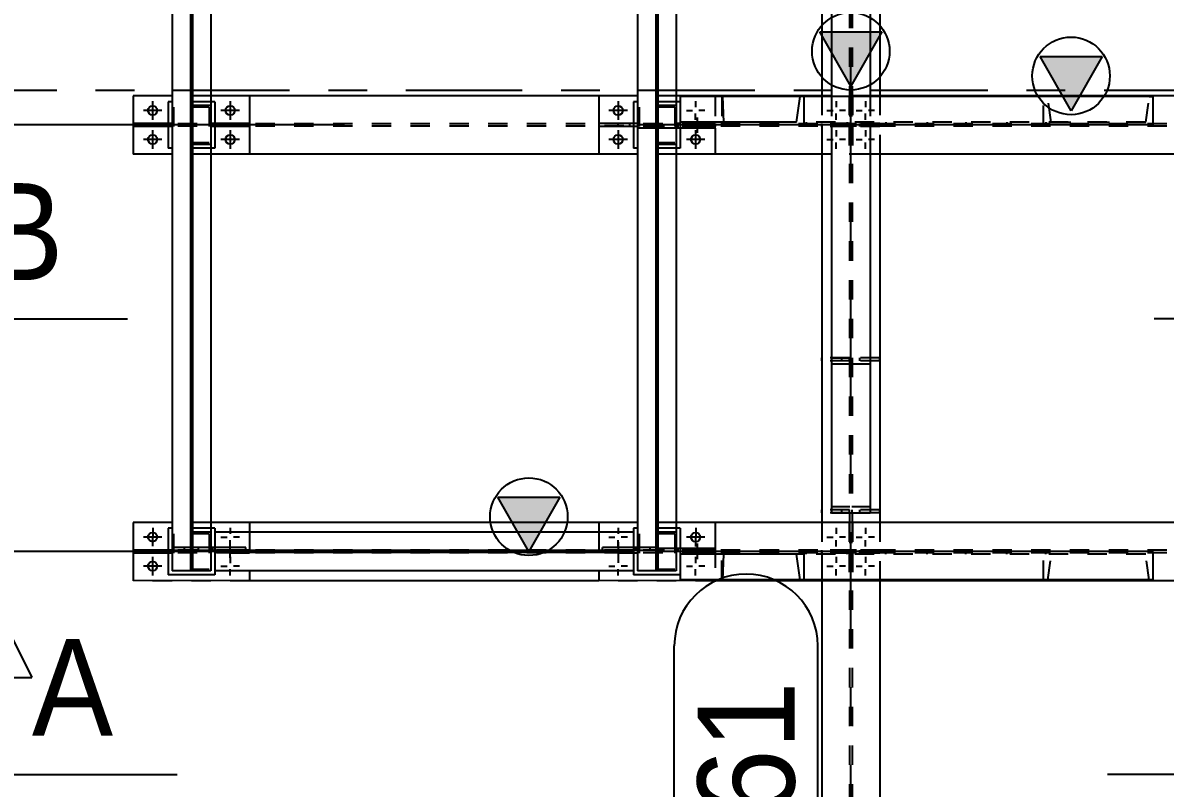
# Model space of a CAD drawing. Header units: millimetres. Extents: x 0 to 594, y 0 to 420.
# Drawn here: x 82.56 to 112.01, y 313.23 to 332.96 of the extents above; entities that cross this region are included whole.
import ezdxf

# ---------------------------------------------------------------- set-up
doc = ezdxf.new("R2010")
doc.units = ezdxf.units.MM
doc.header["$MEASUREMENT"] = 0
for name, pattern in [('XKITLINE00', [0]), ('XKITLINE03', [6, 3, -1, 1, -1]), ('XKITLINE04', [3, 0.5, -0.5, 0.5, -0.5, 0.5, -0.5])]:
    doc.linetypes.add(name, pattern=pattern)
for name, color, linetype in [('cut', 7, 'Continuous'), ('dimension', 7, 'Continuous'), ('grid', 7, 'Continuous'), ('mark', 7, 'Continuous'), ('part1', 7, 'Continuous')]:
    doc.layers.add(name, color=color, linetype=linetype)
doc.styles.add('STYLE_1', font='arial.ttf', dxfattribs={"height": 0.2})

# ---------------------------------------------------------------- blocks, each defined once
blk = doc.blocks.new('*D2175')
at = {"layer": 'grid', "color": 4, "linetype": 'XKITLINE03'}
blk.add_line((1228.871, 1870.376), (1642.443, 1870.376), dxfattribs=at)
blk = doc.blocks.new('*D2292')
at = {"layer": 'cut', "color": 1, "linetype": 'XKITLINE00'}
for p, q in [((1246.695, 1864.476), (1251.695, 1864.476)), ((1283.165, 1864.476), (1278.165, 1864.476))]:
    blk.add_line(p, q, dxfattribs=at)
at = {"layer": 'cut', "color": 3, "style": 'STYLE_1', "width": 0.9}
blk.add_text('B', height=2.5, dxfattribs=at).set_placement((1247.945, 1865.476))
blk = doc.blocks.new('*D2293')
at = {"layer": 'mark', "color": 1, "linetype": 'XKITLINE00'}
for p, q in [((1265.791, 1849.284), (1265.791, 1856.046)), ((1269.491, 1849.284), (1269.491, 1856.046))]:
    blk.add_line(p, q, dxfattribs=at)
for centre, start, end in [((1267.641, 1856.046), 0, 180), ((1267.641, 1849.284), 180, 0)]:
    blk.add_arc(centre, 1.85, start, end, dxfattribs=at)
at = {"layer": 'mark', "color": 1, "style": 'STYLE_1', "width": 0.9}
blk.add_text('161', height=2.5, rotation=90.0002, dxfattribs=at).set_placement((1268.891, 1849.884))
blk = doc.blocks.new('*D2294')
at = {"layer": 'cut', "color": 1, "linetype": 'XKITLINE00'}
for p, q in [((1247.976, 1857.726), (1249.226, 1855.226)), ((1246.726, 1855.226), (1249.226, 1855.226)), ((1247.976, 1852.726), (1252.976, 1852.726)), ((1281.959, 1852.726), (1276.959, 1852.726))]:
    blk.add_line(p, q, dxfattribs=at)
at = {"layer": 'cut', "color": 3, "style": 'STYLE_1', "width": 0.9}
blk.add_text('A', height=2.5, dxfattribs=at).set_placement((1249.226, 1853.726))
blk = doc.blocks.new('*D2295')
at = {"layer": 'part1', "color": 0, "linetype": 'XKITLINE00'}
for p, q in [((1264.841, 1882.626), (1264.841, 1858.584)), ((1265.369, 1882.626), (1264.841, 1882.626)), ((1265.314, 1882.626), (1265.314, 1857.976)), ((1265.369, 1882.626), (1265.369, 1857.976)), ((1265.841, 1882.626), (1265.449, 1882.626)), ((1265.841, 1882.626), (1265.841, 1869.476)), ((1265.341, 1879.626), (1264.541, 1881.026)), ((1264.541, 1881.026), (1266.141, 1881.026)), ((1266.141, 1881.026), (1265.341, 1879.626)), ((1265.841, 1869.396), (1265.841, 1858.556)), ((1264.841, 1858.504), (1264.841, 1857.976)), ((1265.841, 1858.476), (1265.841, 1857.976)), ((1265.314, 1857.976), (1264.841, 1857.976)), ((1265.841, 1857.976), (1265.314, 1857.976))]:
    blk.add_line(p, q, dxfattribs=at)
at = {"layer": 'part1', "color": 2, "linetype": 'XKITLINE04'}
for p, q in [((1265.449, 1882.626), (1265.369, 1882.626)), ((1265.841, 1869.476), (1265.841, 1869.396)), ((1264.841, 1858.584), (1264.841, 1858.504)), ((1265.841, 1858.556), (1265.841, 1858.476)), ((1265.369, 1857.976), (1265.314, 1857.976))]:
    blk.add_line(p, q, dxfattribs=at)
at = {"layer": 'part1', "color": 0, "linetype": 'XKITLINE00'}
blk.add_circle((1265.341, 1880.526), 1, dxfattribs=at)
at = {"layer": 'part1', "color": 0}
blk.add_solid([(1264.541, 1881.026), (1266.141, 1881.026), (1264.541, 1881.026), (1265.341, 1879.626)], dxfattribs=at)
blk = doc.blocks.new('*D2296')
at = {"layer": 'part1', "color": 0, "linetype": 'XKITLINE00'}
for p, q in [((1252.841, 1882.626), (1252.841, 1858.584)), ((1253.369, 1882.626), (1252.841, 1882.626)), ((1253.314, 1882.626), (1253.314, 1857.976)), ((1253.369, 1882.626), (1253.369, 1857.976)), ((1253.841, 1882.626), (1253.449, 1882.626)), ((1253.841, 1882.626), (1253.841, 1858.584)), ((1253.341, 1879.626), (1252.541, 1881.026)), ((1252.541, 1881.026), (1254.141, 1881.026)), ((1254.141, 1881.026), (1253.341, 1879.626)), ((1252.841, 1858.504), (1252.841, 1857.976)), ((1253.841, 1858.504), (1253.841, 1857.976)), ((1253.314, 1857.976), (1252.841, 1857.976)), ((1253.841, 1857.976), (1253.314, 1857.976))]:
    blk.add_line(p, q, dxfattribs=at)
at = {"layer": 'part1', "color": 2, "linetype": 'XKITLINE04'}
for p, q in [((1253.449, 1882.626), (1253.369, 1882.626)), ((1252.841, 1858.584), (1252.841, 1858.504)), ((1253.841, 1858.584), (1253.841, 1858.504)), ((1253.369, 1857.976), (1253.314, 1857.976))]:
    blk.add_line(p, q, dxfattribs=at)
at = {"layer": 'part1', "color": 0, "linetype": 'XKITLINE00'}
blk.add_circle((1253.341, 1880.526), 1, dxfattribs=at)
at = {"layer": 'part1', "color": 0}
blk.add_solid([(1252.541, 1881.026), (1254.141, 1881.026), (1252.541, 1881.026), (1253.341, 1879.626)], dxfattribs=at)
blk = doc.blocks.new('*D2297')
at = {"layer": 'part1', "color": 0, "linetype": 'XKITLINE00'}
for p, q in [((1267.303, 1858.476), (1265.941, 1858.476)), ((1265.941, 1858.476), (1265.941, 1857.746)), ((1267.303, 1858.406), (1265.941, 1858.406)), ((1267.043, 1857.746), (1267.071, 1858.406)), ((1267.303, 1858.406), (1267.303, 1858.476)), ((1267.043, 1857.746), (1265.941, 1857.746))]:
    blk.add_line(p, q, dxfattribs=at)
at = {"layer": 'part1', "color": 2, "linetype": 'XKITLINE04'}
blk.add_line((1267.013, 1857.746), (1267.013, 1858.476), dxfattribs=at)
blk = doc.blocks.new('*D2298')
at = {"layer": 'part1', "color": 0, "linetype": 'XKITLINE00'}
for p, q in [((1265.941, 1870.206), (1265.941, 1869.476)), ((1267.043, 1870.206), (1265.941, 1870.206)), ((1267.071, 1869.546), (1267.043, 1870.206)), ((1267.303, 1869.546), (1265.941, 1869.546)), ((1267.303, 1869.476), (1265.941, 1869.476)), ((1267.303, 1869.476), (1267.303, 1869.546))]:
    blk.add_line(p, q, dxfattribs=at)
at = {"layer": 'part1', "color": 2, "linetype": 'XKITLINE04'}
for p, q in [((1267.013, 1870.206), (1267.013, 1869.476)), ((1265.941, 1869.546), (1265.941, 1869.476))]:
    blk.add_line(p, q, dxfattribs=at)
blk = doc.blocks.new('*D2299')
at = {"layer": 'dimension', "color": 1, "linetype": 'XKITLINE00'}
blk.add_line((1257.289, 1858.476), (1234.314, 1858.476), dxfattribs=at)
blk = doc.blocks.new('*D2300')
at = {"layer": 'dimension', "color": 1, "linetype": 'XKITLINE00'}
for p, q in [((1235.832, 1884.099), (1237.076, 1882.854)), ((1253.665, 1883.476), (1234.314, 1883.476)), ((1236.454, 1869.476), (1236.454, 1883.476)), ((1235.832, 1870.099), (1237.076, 1868.854)), ((1257.289, 1869.476), (1234.314, 1869.476))]:
    blk.add_line(p, q, dxfattribs=at)
at = {"layer": 'dimension', "color": 1, "style": 'STYLE_1', "width": 0.9}
blk.add_text('1400', height=2.2, rotation=90.0002, dxfattribs=at).set_placement((1235.414, 1873.213))
blk = doc.blocks.new('*D2301')
at = {"layer": 'part1', "color": 2, "linetype": 'XKITLINE04'}
for p, q in [((1269.591, 1873.476), (1269.591, 1857.726)), ((1269.591, 1873.476), (1270.281, 1873.476)), ((1269.591, 1873.476), (1270.281, 1873.476)), ((1270.281, 1873.476), (1270.281, 1872.476)), ((1270.401, 1873.476), (1271.091, 1873.476)), ((1270.401, 1873.476), (1271.091, 1873.476)), ((1270.401, 1873.476), (1270.401, 1872.476)), ((1271.091, 1873.476), (1271.091, 1869.509)), ((1270.401, 1872.476), (1270.281, 1872.476)), ((1270.309, 1872.476), (1270.309, 1846.726)), ((1270.374, 1872.476), (1270.374, 1846.726)), ((1269.591, 1870.226), (1269.591, 1868.726)), ((1271.091, 1870.226), (1271.091, 1846.726)), ((1269.591, 1859.226), (1269.591, 1857.726)), ((1271.091, 1859.226), (1271.091, 1857.726)), ((1269.591, 1848.226), (1269.591, 1846.726)), ((1271.091, 1848.226), (1271.091, 1846.726)), ((1271.091, 1846.726), (1269.591, 1846.726))]:
    blk.add_line(p, q, dxfattribs=at)
at = {"layer": 'part1', "color": 0, "linetype": 'XKITLINE00'}
for p, q in [((1269.591, 1872.476), (1269.591, 1870.226)), ((1271.091, 1872.476), (1271.091, 1870.226)), ((1270.341, 1870.476), (1269.541, 1871.876)), ((1269.541, 1871.876), (1271.141, 1871.876)), ((1271.141, 1871.876), (1270.341, 1870.476)), ((1269.591, 1868.726), (1269.591, 1859.226)), ((1271.091, 1868.726), (1271.091, 1859.226)), ((1269.591, 1857.726), (1269.591, 1848.226)), ((1271.091, 1857.726), (1271.091, 1848.226))]:
    blk.add_line(p, q, dxfattribs=at)
blk.add_circle((1270.341, 1871.376), 1, dxfattribs=at)
at = {"layer": 'part1', "color": 0}
blk.add_solid([(1269.541, 1871.876), (1271.141, 1871.876), (1269.541, 1871.876), (1270.341, 1870.476)], dxfattribs=at)
blk = doc.blocks.new('*D2303')
at = {"layer": 'grid', "color": 4, "linetype": 'XKITLINE03'}
blk.add_line((1270.341, 1819.981), (1270.341, 1905.53), dxfattribs=at)
blk = doc.blocks.new('*D2306')
at = {"layer": 'part1', "color": 2, "linetype": 'XKITLINE04'}
for p, q in [((1270.841, 1873.476), (1269.841, 1873.476)), ((1270.314, 1873.476), (1270.314, 1859.636)), ((1270.369, 1873.476), (1270.369, 1859.636)), ((1269.841, 1870.206), (1269.841, 1869.476)), ((1270.841, 1870.206), (1270.841, 1869.476)), ((1269.841, 1863.476), (1270.841, 1863.476)), ((1269.841, 1863.316), (1270.314, 1863.316)), ((1270.369, 1863.316), (1270.841, 1863.316)), ((1269.841, 1859.636), (1270.314, 1859.636)), ((1270.369, 1859.636), (1270.841, 1859.636))]:
    blk.add_line(p, q, dxfattribs=at)
at = {"layer": 'part1', "color": 0, "linetype": 'XKITLINE00'}
for p, q in [((1269.841, 1873.476), (1269.841, 1870.206)), ((1270.841, 1873.476), (1270.841, 1870.206)), ((1269.841, 1869.476), (1269.841, 1859.476)), ((1270.841, 1869.476), (1270.841, 1859.476)), ((1269.841, 1859.476), (1270.841, 1859.476))]:
    blk.add_line(p, q, dxfattribs=at)
blk = doc.blocks.new('*D2307')
at = {"layer": 'part1', "color": 0, "linetype": 'XKITLINE00'}
for p, q in [((1263.842, 1859.227), (1263.842, 1858.976)), ((1264.841, 1859.226), (1263.842, 1859.227)), ((1266.842, 1859.226), (1265.841, 1859.226)), ((1266.842, 1859.226), (1266.841, 1858.556)), ((1263.841, 1857.976), (1263.841, 1857.727)), ((1266.841, 1857.726), (1263.841, 1857.727)), ((1266.841, 1857.746), (1266.841, 1857.726))]:
    blk.add_line(p, q, dxfattribs=at)
at = {"layer": 'part1', "color": 2, "linetype": 'XKITLINE04'}
for p, q in [((1265.841, 1859.226), (1264.841, 1859.226)), ((1263.842, 1858.976), (1263.841, 1857.976)), ((1266.841, 1858.556), (1266.841, 1857.746))]:
    blk.add_line(p, q, dxfattribs=at)
blk = doc.blocks.new('*D2308')
at = {"layer": 'part1', "color": 0, "linetype": 'XKITLINE00'}
for p, q in [((1264.342, 1859.092), (1264.341, 1858.932)), ((1266.342, 1859.091), (1266.341, 1858.611)), ((1264.101, 1858.852), (1264.261, 1858.852)), ((1264.341, 1858.612), (1264.341, 1858.771)), ((1264.581, 1858.852), (1264.422, 1858.852)), ((1266.581, 1858.851), (1266.101, 1858.851)), ((1264.341, 1858.342), (1264.341, 1858.182)), ((1266.341, 1858.341), (1266.341, 1858.181)), ((1264.101, 1858.102), (1264.261, 1858.102)), ((1264.341, 1857.862), (1264.341, 1858.021)), ((1264.581, 1858.102), (1264.422, 1858.102)), ((1266.101, 1858.101), (1266.261, 1858.101)), ((1266.341, 1857.861), (1266.341, 1858.021)), ((1266.581, 1858.101), (1266.422, 1858.101))]:
    blk.add_line(p, q, dxfattribs=at)
blk.add_circle((1266.341, 1858.851), 0.12, dxfattribs=at)
blk = doc.blocks.new('*D2309')
at = {"layer": 'part1', "color": 2, "linetype": 'XKITLINE04'}
for p, q in [((1263.842, 1858.516), (1263.842, 1858.436)), ((1264.841, 1858.516), (1263.842, 1858.516)), ((1264.841, 1858.436), (1263.842, 1858.436)), ((1264.341, 1858.516), (1264.341, 1858.436)), ((1264.641, 1858.436), (1264.641, 1858.516)), ((1264.841, 1858.516), (1264.841, 1858.436))]:
    blk.add_line(p, q, dxfattribs=at)
blk = doc.blocks.new('*D2310')
at = {"layer": 'part1', "color": 2, "linetype": 'XKITLINE04'}
for p, q in [((1266.842, 1858.516), (1265.841, 1858.516)), ((1265.841, 1858.436), (1265.841, 1858.516)), ((1266.842, 1858.436), (1265.841, 1858.436)), ((1265.842, 1858.436), (1265.842, 1858.516)), ((1266.042, 1858.436), (1266.042, 1858.516)), ((1266.341, 1858.436), (1266.341, 1858.516)), ((1266.841, 1858.516), (1266.842, 1858.516)), ((1266.841, 1858.436), (1266.841, 1858.516)), ((1266.841, 1858.436), (1266.842, 1858.436)), ((1266.842, 1858.476), (1266.842, 1858.436))]:
    blk.add_line(p, q, dxfattribs=at)
at = {"layer": 'part1', "color": 0, "linetype": 'XKITLINE00'}
blk.add_line((1266.842, 1858.516), (1266.842, 1858.476), dxfattribs=at)
blk = doc.blocks.new('*D2311')
at = {"layer": 'part1', "color": 2, "linetype": 'XKITLINE04'}
for p, q in [((1252.841, 1869.976), (1252.841, 1868.976)), ((1253.841, 1869.976), (1252.841, 1869.976)), ((1253.801, 1869.936), (1252.881, 1869.936)), ((1252.881, 1869.936), (1252.881, 1869.016)), ((1253.801, 1869.936), (1253.801, 1869.016)), ((1253.841, 1869.976), (1253.841, 1868.976)), ((1253.801, 1869.016), (1252.881, 1869.016)), ((1253.841, 1868.976), (1252.841, 1868.976))]:
    blk.add_line(p, q, dxfattribs=at)
blk = doc.blocks.new('*D2312')
at = {"layer": 'part1', "color": 0, "linetype": 'XKITLINE00'}
for p, q in [((1251.841, 1870.227), (1251.841, 1869.516)), ((1252.841, 1870.226), (1251.841, 1870.227)), ((1254.841, 1870.226), (1253.841, 1870.226)), ((1254.841, 1870.226), (1254.841, 1869.516)), ((1251.841, 1869.436), (1251.841, 1868.727)), ((1254.841, 1869.436), (1254.841, 1868.726)), ((1252.841, 1868.726), (1251.841, 1868.727)), ((1254.841, 1868.726), (1253.841, 1868.726))]:
    blk.add_line(p, q, dxfattribs=at)
at = {"layer": 'part1', "color": 2, "linetype": 'XKITLINE04'}
for p, q in [((1253.841, 1870.226), (1252.841, 1870.226)), ((1251.841, 1869.516), (1251.841, 1869.436)), ((1254.841, 1869.516), (1254.841, 1869.436)), ((1253.841, 1868.726), (1252.841, 1868.726))]:
    blk.add_line(p, q, dxfattribs=at)
blk = doc.blocks.new('*D2313')
at = {"layer": 'part1', "color": 0, "linetype": 'XKITLINE00'}
for p, q in [((1251.841, 1869.516), (1251.841, 1869.436)), ((1252.741, 1869.516), (1251.841, 1869.516)), ((1252.741, 1869.436), (1251.841, 1869.436)), ((1252.341, 1869.436), (1252.341, 1869.516))]:
    blk.add_line(p, q, dxfattribs=at)
at = {"layer": 'part1', "color": 2, "linetype": 'XKITLINE04'}
for p, q in [((1252.341, 1869.516), (1251.841, 1869.516)), ((1252.341, 1869.436), (1251.841, 1869.436)), ((1252.641, 1869.436), (1252.641, 1869.516)), ((1252.841, 1869.516), (1252.741, 1869.516)), ((1252.841, 1869.436), (1252.741, 1869.436)), ((1252.841, 1869.516), (1252.841, 1869.436))]:
    blk.add_line(p, q, dxfattribs=at)
blk = doc.blocks.new('*D2314')
at = {"layer": 'part1', "color": 2, "linetype": 'XKITLINE04'}
for p, q in [((1253.841, 1869.436), (1253.841, 1869.516)), ((1253.941, 1869.516), (1253.841, 1869.516)), ((1253.941, 1869.436), (1253.841, 1869.436)), ((1253.842, 1869.436), (1253.842, 1869.516)), ((1254.042, 1869.436), (1254.042, 1869.516)), ((1254.841, 1869.516), (1254.841, 1869.516)), ((1254.841, 1869.516), (1254.841, 1869.516)), ((1254.841, 1869.436), (1254.841, 1869.436)), ((1254.841, 1869.436), (1254.841, 1869.436))]:
    blk.add_line(p, q, dxfattribs=at)
at = {"layer": 'part1', "color": 0, "linetype": 'XKITLINE00'}
for p, q in [((1254.841, 1869.516), (1253.941, 1869.516)), ((1254.841, 1869.436), (1253.941, 1869.436)), ((1254.341, 1869.436), (1254.341, 1869.516)), ((1254.841, 1869.436), (1254.841, 1869.516)), ((1254.841, 1869.436), (1254.841, 1869.516))]:
    blk.add_line(p, q, dxfattribs=at)
blk = doc.blocks.new('*D2315')
at = {"layer": 'part1', "color": 0, "linetype": 'XKITLINE00'}
for p, q in [((1252.341, 1870.092), (1252.341, 1869.612)), ((1254.341, 1870.091), (1254.341, 1869.611)), ((1252.581, 1869.852), (1252.101, 1869.852)), ((1254.581, 1869.851), (1254.101, 1869.851)), ((1252.341, 1869.342), (1252.341, 1868.862)), ((1254.341, 1869.341), (1254.341, 1868.861)), ((1252.581, 1869.102), (1252.101, 1869.102)), ((1254.581, 1869.101), (1254.101, 1869.101))]:
    blk.add_line(p, q, dxfattribs=at)
for centre in [(1252.341, 1869.852), (1254.341, 1869.851), (1252.341, 1869.102), (1254.341, 1869.101)]:
    blk.add_circle(centre, 0.12, dxfattribs=at)
blk = doc.blocks.new('*D2316')
at = {"layer": 'part1', "color": 2, "linetype": 'XKITLINE04'}
for p, q in [((1264.841, 1869.976), (1264.841, 1868.976)), ((1265.841, 1869.976), (1264.841, 1869.976)), ((1265.801, 1869.936), (1264.881, 1869.936)), ((1264.881, 1869.936), (1264.881, 1869.016)), ((1265.801, 1869.936), (1265.801, 1869.016)), ((1265.841, 1869.976), (1265.841, 1868.976)), ((1265.801, 1869.016), (1264.881, 1869.016)), ((1265.841, 1868.976), (1264.841, 1868.976))]:
    blk.add_line(p, q, dxfattribs=at)
blk = doc.blocks.new('*D2317')
at = {"layer": 'part1', "color": 0, "linetype": 'XKITLINE00'}
for p, q in [((1263.841, 1870.227), (1263.841, 1869.516)), ((1264.841, 1870.226), (1263.841, 1870.227)), ((1266.841, 1870.226), (1265.841, 1870.226)), ((1266.841, 1870.226), (1266.841, 1870.206)), ((1263.841, 1869.436), (1263.841, 1868.727)), ((1266.841, 1869.396), (1266.841, 1868.726)), ((1264.841, 1868.726), (1263.841, 1868.727)), ((1266.841, 1868.726), (1265.841, 1868.726))]:
    blk.add_line(p, q, dxfattribs=at)
at = {"layer": 'part1', "color": 2, "linetype": 'XKITLINE04'}
for p, q in [((1265.841, 1870.226), (1264.841, 1870.226)), ((1266.841, 1870.206), (1266.841, 1869.396)), ((1263.841, 1869.516), (1263.841, 1869.436)), ((1265.841, 1868.726), (1264.841, 1868.726))]:
    blk.add_line(p, q, dxfattribs=at)
blk = doc.blocks.new('*D2318')
at = {"layer": 'part1', "color": 0, "linetype": 'XKITLINE00'}
for p, q in [((1263.841, 1869.516), (1263.841, 1869.436)), ((1264.741, 1869.516), (1263.841, 1869.516)), ((1264.741, 1869.436), (1263.841, 1869.436)), ((1264.341, 1869.436), (1264.341, 1869.516))]:
    blk.add_line(p, q, dxfattribs=at)
at = {"layer": 'part1', "color": 2, "linetype": 'XKITLINE04'}
for p, q in [((1264.341, 1869.516), (1263.841, 1869.516)), ((1264.341, 1869.436), (1263.841, 1869.436)), ((1264.641, 1869.436), (1264.641, 1869.516)), ((1264.841, 1869.516), (1264.741, 1869.516)), ((1264.841, 1869.436), (1264.741, 1869.436)), ((1264.841, 1869.516), (1264.841, 1869.436))]:
    blk.add_line(p, q, dxfattribs=at)
blk = doc.blocks.new('*D2319')
at = {"layer": 'part1', "color": 2, "linetype": 'XKITLINE04'}
for p, q in [((1265.941, 1869.516), (1265.841, 1869.516)), ((1265.841, 1869.436), (1265.841, 1869.516)), ((1266.841, 1869.436), (1265.841, 1869.436)), ((1265.842, 1869.436), (1265.842, 1869.516)), ((1266.841, 1869.516), (1265.941, 1869.516)), ((1266.042, 1869.436), (1266.042, 1869.516)), ((1266.341, 1869.516), (1266.341, 1869.436)), ((1266.841, 1869.516), (1266.841, 1869.516)), ((1266.841, 1869.516), (1266.841, 1869.436)), ((1266.841, 1869.516), (1266.841, 1869.436)), ((1266.841, 1869.436), (1266.841, 1869.436))]:
    blk.add_line(p, q, dxfattribs=at)
at = {"layer": 'part1', "color": 0, "linetype": 'XKITLINE00'}
blk.add_line((1265.941, 1869.516), (1265.941, 1869.516), dxfattribs=at)
blk = doc.blocks.new('*D2320')
at = {"layer": 'part1', "color": 0, "linetype": 'XKITLINE00'}
for p, q in [((1264.341, 1870.092), (1264.341, 1869.612)), ((1266.341, 1870.091), (1266.341, 1869.931)), ((1264.581, 1869.852), (1264.101, 1869.852)), ((1266.101, 1869.851), (1266.261, 1869.851)), ((1266.341, 1869.611), (1266.341, 1869.771)), ((1266.581, 1869.851), (1266.421, 1869.851)), ((1264.341, 1869.342), (1264.341, 1868.862)), ((1266.341, 1869.341), (1266.341, 1868.861)), ((1264.581, 1869.102), (1264.101, 1869.102)), ((1266.581, 1869.101), (1266.101, 1869.101))]:
    blk.add_line(p, q, dxfattribs=at)
for centre in [(1264.341, 1869.852), (1264.341, 1869.102), (1266.341, 1869.101)]:
    blk.add_circle(centre, 0.12, dxfattribs=at)
blk = doc.blocks.new('*D2323')
at = {"layer": 'part1', "color": 2, "linetype": 'XKITLINE04'}
for p, q in [((1251.841, 1859.226), (1251.841, 1857.726)), ((1251.842, 1859.226), (1251.841, 1859.226)), ((1251.842, 1859.226), (1251.841, 1859.226)), ((1265.841, 1859.226), (1252.841, 1859.226)), ((1317.491, 1858.509), (1251.841, 1858.509)), ((1317.491, 1858.444), (1251.841, 1858.444)), ((1254.841, 1857.726), (1251.841, 1857.726)), ((1266.841, 1857.726), (1263.841, 1857.726))]:
    blk.add_line(p, q, dxfattribs=at)
at = {"layer": 'part1', "color": 0, "linetype": 'XKITLINE00'}
for p, q in [((1252.841, 1859.226), (1251.842, 1859.226)), ((1264.841, 1859.226), (1253.841, 1859.226)), ((1317.491, 1859.226), (1265.841, 1859.226)), ((1263.841, 1857.726), (1254.841, 1857.726)), ((1317.491, 1857.726), (1266.841, 1857.726))]:
    blk.add_line(p, q, dxfattribs=at)
blk = doc.blocks.new('*D2324')
at = {"layer": 'part1', "color": 2, "linetype": 'XKITLINE04'}
for p, q in [((1251.841, 1870.226), (1251.841, 1868.726)), ((1253.841, 1870.226), (1252.841, 1870.226)), ((1265.841, 1870.226), (1264.841, 1870.226)), ((1270.841, 1870.226), (1269.841, 1870.226)), ((1317.491, 1869.509), (1251.841, 1869.509)), ((1317.491, 1869.444), (1251.841, 1869.444)), ((1254.841, 1868.726), (1251.841, 1868.726)), ((1266.841, 1868.726), (1263.841, 1868.726)), ((1270.841, 1868.726), (1269.841, 1868.726))]:
    blk.add_line(p, q, dxfattribs=at)
at = {"layer": 'part1', "color": 0, "linetype": 'XKITLINE00'}
for p, q in [((1252.841, 1870.226), (1251.841, 1870.226)), ((1264.841, 1870.226), (1253.841, 1870.226)), ((1269.841, 1870.226), (1265.841, 1870.226)), ((1317.491, 1870.226), (1270.841, 1870.226)), ((1263.841, 1868.726), (1254.841, 1868.726)), ((1269.841, 1868.726), (1266.841, 1868.726)), ((1317.491, 1868.726), (1270.841, 1868.726))]:
    blk.add_line(p, q, dxfattribs=at)
blk = doc.blocks.new('*D2332')
at = {"layer": 'part1', "color": 2, "linetype": 'XKITLINE04'}
for p, q in [((1267.303, 1858.476), (1267.013, 1858.476)), ((1267.013, 1857.746), (1267.013, 1858.476)), ((1267.303, 1858.406), (1267.071, 1858.406)), ((1277.944, 1858.406), (1268.944, 1858.406)), ((1269.141, 1858.406), (1268.944, 1858.406)), ((1275.313, 1857.746), (1275.313, 1858.476)), ((1275.417, 1857.746), (1275.51, 1858.406)), ((1278.037, 1857.746), (1277.944, 1858.406)), ((1269.141, 1857.746), (1267.013, 1857.746)), ((1267.043, 1857.746), (1267.013, 1857.746)), ((1278.037, 1857.746), (1278.141, 1857.746))]:
    blk.add_line(p, q, dxfattribs=at)
at = {"layer": 'part1', "color": 0, "linetype": 'XKITLINE00'}
for p, q in [((1267.043, 1857.746), (1267.071, 1858.406)), ((1278.141, 1858.476), (1267.303, 1858.476)), ((1267.303, 1858.406), (1267.303, 1858.476)), ((1268.944, 1858.406), (1267.303, 1858.406)), ((1269.037, 1857.746), (1268.944, 1858.406)), ((1269.141, 1857.746), (1269.141, 1858.476)), ((1278.141, 1857.746), (1278.141, 1858.476)), ((1269.037, 1857.746), (1267.043, 1857.746)), ((1278.141, 1857.746), (1269.037, 1857.746))]:
    blk.add_line(p, q, dxfattribs=at)
blk = doc.blocks.new('*D2333')
at = {"layer": 'part1', "color": 0, "linetype": 'XKITLINE00'}
for p, q in [((1276.02, 1869.841), (1275.22, 1871.241)), ((1275.22, 1871.241), (1276.82, 1871.241)), ((1276.82, 1871.241), (1276.02, 1869.841)), ((1267.071, 1869.546), (1267.043, 1870.206)), ((1269.141, 1870.206), (1267.043, 1870.206)), ((1268.944, 1869.546), (1269.037, 1870.206)), ((1278.141, 1870.206), (1269.141, 1870.206)), ((1269.141, 1869.476), (1269.141, 1870.206)), ((1278.141, 1869.476), (1278.141, 1870.206)), ((1267.303, 1869.476), (1267.303, 1869.546)), ((1268.944, 1869.546), (1267.303, 1869.546)), ((1278.141, 1869.476), (1267.303, 1869.476))]:
    blk.add_line(p, q, dxfattribs=at)
at = {"layer": 'part1', "color": 2, "linetype": 'XKITLINE04'}
for p, q in [((1267.013, 1870.206), (1267.013, 1869.476)), ((1267.043, 1870.206), (1267.013, 1870.206)), ((1278.037, 1870.206), (1269.141, 1870.206)), ((1275.313, 1869.476), (1275.313, 1870.206)), ((1275.51, 1869.546), (1275.417, 1870.206)), ((1277.944, 1869.546), (1278.037, 1870.206)), ((1278.037, 1870.206), (1278.141, 1870.206)), ((1269.141, 1869.476), (1267.013, 1869.476)), ((1267.303, 1869.546), (1267.071, 1869.546)), ((1277.944, 1869.546), (1268.944, 1869.546)), ((1275.51, 1869.546), (1277.944, 1869.546))]:
    blk.add_line(p, q, dxfattribs=at)
at = {"layer": 'part1', "color": 0, "linetype": 'XKITLINE00'}
blk.add_circle((1276.02, 1870.741), 1, dxfattribs=at)
at = {"layer": 'part1', "color": 0}
blk.add_solid([(1275.22, 1871.241), (1276.82, 1871.241), (1275.22, 1871.241), (1276.02, 1869.841)], dxfattribs=at)
blk = doc.blocks.new('*D2357')
at = {"layer": 'part1', "color": 0, "linetype": 'XKITLINE00'}
for p, q in [((1262.041, 1858.476), (1261.241, 1859.876)), ((1261.241, 1859.876), (1262.841, 1859.876)), ((1262.841, 1859.876), (1262.041, 1858.476)), ((1264.741, 1858.976), (1253.941, 1858.976)), ((1253.941, 1858.976), (1253.941, 1858.584)), ((1264.741, 1858.976), (1264.741, 1858.584)), ((1264.741, 1858.504), (1253.941, 1858.504)), ((1253.941, 1858.504), (1253.941, 1857.976)), ((1264.741, 1858.449), (1253.941, 1858.449)), ((1264.741, 1858.504), (1264.741, 1857.976)), ((1264.741, 1857.976), (1253.941, 1857.976))]:
    blk.add_line(p, q, dxfattribs=at)
at = {"layer": 'part1', "color": 2, "linetype": 'XKITLINE04'}
for p, q in [((1253.941, 1858.584), (1253.941, 1858.504)), ((1264.741, 1858.584), (1264.741, 1858.504))]:
    blk.add_line(p, q, dxfattribs=at)
at = {"layer": 'part1', "color": 0, "linetype": 'XKITLINE00'}
blk.add_circle((1262.041, 1859.376), 1, dxfattribs=at)
at = {"layer": 'part1', "color": 0}
blk.add_solid([(1261.241, 1859.876), (1262.841, 1859.876), (1261.241, 1859.876), (1262.041, 1858.476)], dxfattribs=at)
blk = doc.blocks.new('*D2358')
at = {"layer": 'part1', "color": 0, "linetype": 'XKITLINE00'}
for p, q in [((1252.741, 1859.076), (1252.741, 1857.876)), ((1252.841, 1859.076), (1252.741, 1859.076)), ((1253.941, 1859.076), (1253.841, 1859.076)), ((1253.941, 1859.076), (1253.941, 1858.976)), ((1253.941, 1857.876), (1252.741, 1857.876)), ((1253.941, 1857.976), (1253.941, 1857.876))]:
    blk.add_line(p, q, dxfattribs=at)
at = {"layer": 'part1', "color": 2, "linetype": 'XKITLINE04'}
for p, q in [((1253.841, 1859.076), (1252.841, 1859.076)), ((1253.941, 1858.976), (1253.941, 1857.976))]:
    blk.add_line(p, q, dxfattribs=at)
blk = doc.blocks.new('*D2359')
at = {"layer": 'part1', "color": 0, "linetype": 'XKITLINE00'}
for p, q in [((1254.741, 1858.584), (1253.369, 1858.584)), ((1253.369, 1858.584), (1253.369, 1858.504)), ((1254.741, 1858.504), (1253.369, 1858.504)), ((1254.741, 1858.504), (1254.741, 1858.584))]:
    blk.add_line(p, q, dxfattribs=at)
at = {"layer": 'part1', "color": 2, "linetype": 'XKITLINE04'}
for p, q in [((1253.519, 1858.504), (1253.519, 1858.584)), ((1253.841, 1858.504), (1253.841, 1858.584)), ((1253.841, 1858.504), (1253.841, 1858.584)), ((1253.891, 1858.504), (1253.891, 1858.584)), ((1254.741, 1858.504), (1254.741, 1858.584))]:
    blk.add_line(p, q, dxfattribs=at)
blk = doc.blocks.new('*D2360')
at = {"layer": 'part1', "color": 0, "linetype": 'XKITLINE00'}
blk.add_line((1254.341, 1858.316), (1254.341, 1858.716), dxfattribs=at)
blk.add_line((1254.341, 1858.316), (1254.341, 1858.716), dxfattribs=at)
blk = doc.blocks.new('*D2361')
at = {"layer": 'part1', "color": 0, "linetype": 'XKITLINE00'}
for p, q in [((1253.314, 1858.584), (1252.841, 1858.584)), ((1252.841, 1858.584), (1252.841, 1858.504)), ((1253.314, 1858.504), (1252.841, 1858.504)), ((1253.314, 1858.584), (1253.314, 1858.504))]:
    blk.add_line(p, q, dxfattribs=at)
at = {"layer": 'part1', "color": 2, "linetype": 'XKITLINE04'}
blk.add_line((1253.164, 1858.504), (1253.164, 1858.584), dxfattribs=at)
blk = doc.blocks.new('*D2362')
at = {"layer": 'part1', "color": 0, "linetype": 'XKITLINE00'}
for p, q in [((1265.369, 1858.556), (1265.369, 1858.476)), ((1266.841, 1858.556), (1265.369, 1858.556)), ((1266.841, 1858.476), (1265.369, 1858.476)), ((1266.841, 1858.476), (1266.841, 1858.556))]:
    blk.add_line(p, q, dxfattribs=at)
at = {"layer": 'part1', "color": 2, "linetype": 'XKITLINE04'}
for p, q in [((1265.519, 1858.476), (1265.519, 1858.556)), ((1265.841, 1858.476), (1265.841, 1858.556)), ((1265.841, 1858.476), (1265.841, 1858.556)), ((1265.891, 1858.476), (1265.891, 1858.556)), ((1266.841, 1858.476), (1266.841, 1858.556))]:
    blk.add_line(p, q, dxfattribs=at)
blk = doc.blocks.new('*D2363')
at = {"layer": 'part1', "color": 0, "linetype": 'XKITLINE00'}
blk.add_line((1266.391, 1858.281), (1266.391, 1858.681), dxfattribs=at)
blk.add_line((1266.391, 1858.281), (1266.391, 1858.681), dxfattribs=at)
blk = doc.blocks.new('*D2364')
at = {"layer": 'part1', "color": 0, "linetype": 'XKITLINE00'}
for p, q in [((1264.741, 1859.076), (1264.741, 1858.976)), ((1264.841, 1859.076), (1264.741, 1859.076)), ((1265.941, 1859.076), (1265.841, 1859.076)), ((1265.941, 1859.076), (1265.941, 1858.556)), ((1264.741, 1857.976), (1264.741, 1857.876)), ((1265.941, 1857.876), (1264.741, 1857.876))]:
    blk.add_line(p, q, dxfattribs=at)
at = {"layer": 'part1', "color": 2, "linetype": 'XKITLINE04'}
for p, q in [((1265.841, 1859.076), (1264.841, 1859.076)), ((1264.741, 1858.976), (1264.741, 1857.976)), ((1265.941, 1858.556), (1265.941, 1857.876))]:
    blk.add_line(p, q, dxfattribs=at)
blk = doc.blocks.new('*D2365')
at = {"layer": 'part1', "color": 0, "linetype": 'XKITLINE00'}
for p, q in [((1265.314, 1858.584), (1263.941, 1858.584)), ((1263.941, 1858.504), (1263.941, 1858.584)), ((1265.314, 1858.504), (1263.941, 1858.504)), ((1265.314, 1858.584), (1265.314, 1858.504))]:
    blk.add_line(p, q, dxfattribs=at)
at = {"layer": 'part1', "color": 2, "linetype": 'XKITLINE04'}
for p, q in [((1263.941, 1858.504), (1263.941, 1858.584)), ((1264.791, 1858.504), (1264.791, 1858.584)), ((1264.841, 1858.504), (1264.841, 1858.584)), ((1264.841, 1858.504), (1264.841, 1858.584)), ((1265.164, 1858.504), (1265.164, 1858.584))]:
    blk.add_line(p, q, dxfattribs=at)
blk = doc.blocks.new('*D2366')
at = {"layer": 'part1', "color": 0, "linetype": 'XKITLINE00'}
blk.add_line((1264.341, 1858.716), (1264.341, 1858.316), dxfattribs=at)
blk.add_line((1264.341, 1858.716), (1264.341, 1858.316), dxfattribs=at)
blk = doc.blocks.new('*D2367')
at = {"layer": 'part1', "color": 0, "linetype": 'XKITLINE00'}
for p, q in [((1252.741, 1870.076), (1252.741, 1868.876)), ((1252.841, 1870.076), (1252.741, 1870.076)), ((1253.941, 1870.076), (1253.841, 1870.076)), ((1253.941, 1870.076), (1253.941, 1868.876)), ((1252.841, 1868.876), (1252.741, 1868.876)), ((1253.941, 1868.876), (1253.841, 1868.876))]:
    blk.add_line(p, q, dxfattribs=at)
at = {"layer": 'part1', "color": 2, "linetype": 'XKITLINE04'}
for p, q in [((1253.841, 1870.076), (1252.841, 1870.076)), ((1253.841, 1868.876), (1252.841, 1868.876))]:
    blk.add_line(p, q, dxfattribs=at)
blk = doc.blocks.new('*D2368')
at = {"layer": 'part1', "color": 0, "linetype": 'XKITLINE00'}
for p, q in [((1265.314, 1869.476), (1264.844, 1869.476)), ((1264.844, 1869.476), (1264.844, 1869.396)), ((1265.314, 1869.396), (1264.844, 1869.396)), ((1265.314, 1869.476), (1265.314, 1869.396))]:
    blk.add_line(p, q, dxfattribs=at)
at = {"layer": 'part1', "color": 2, "linetype": 'XKITLINE04'}
blk.add_line((1265.164, 1869.396), (1265.164, 1869.476), dxfattribs=at)
blk = doc.blocks.new('*D2369')
at = {"layer": 'part1', "color": 0, "linetype": 'XKITLINE00'}
for p, q in [((1265.369, 1869.476), (1265.369, 1869.396)), ((1266.841, 1869.476), (1265.369, 1869.476)), ((1266.841, 1869.396), (1265.369, 1869.396)), ((1266.841, 1869.396), (1266.841, 1869.476))]:
    blk.add_line(p, q, dxfattribs=at)
at = {"layer": 'part1', "color": 2, "linetype": 'XKITLINE04'}
for p, q in [((1265.519, 1869.396), (1265.519, 1869.476)), ((1265.841, 1869.396), (1265.841, 1869.476)), ((1265.841, 1869.396), (1265.841, 1869.476)), ((1265.891, 1869.396), (1265.891, 1869.476)), ((1266.841, 1869.396), (1266.841, 1869.476))]:
    blk.add_line(p, q, dxfattribs=at)
blk = doc.blocks.new('*D2370')
at = {"layer": 'part1', "color": 0, "linetype": 'XKITLINE00'}
blk.add_line((1266.391, 1869.271), (1266.391, 1869.671), dxfattribs=at)
blk.add_line((1266.391, 1869.271), (1266.391, 1869.671), dxfattribs=at)
blk = doc.blocks.new('*D2371')
at = {"layer": 'part1', "color": 0, "linetype": 'XKITLINE00'}
for p, q in [((1264.741, 1870.076), (1264.741, 1868.876)), ((1264.841, 1870.076), (1264.741, 1870.076)), ((1265.941, 1870.076), (1265.841, 1870.076)), ((1265.941, 1870.076), (1265.941, 1869.476)), ((1265.941, 1869.396), (1265.941, 1868.876)), ((1264.841, 1868.876), (1264.741, 1868.876)), ((1265.941, 1868.876), (1265.841, 1868.876))]:
    blk.add_line(p, q, dxfattribs=at)
at = {"layer": 'part1', "color": 2, "linetype": 'XKITLINE04'}
for p, q in [((1265.841, 1870.076), (1264.841, 1870.076)), ((1265.941, 1869.476), (1265.941, 1869.396)), ((1265.841, 1868.876), (1264.841, 1868.876))]:
    blk.add_line(p, q, dxfattribs=at)
blk = doc.blocks.new('*D2372')
at = {"layer": 'dimension', "color": 1, "linetype": 'XKITLINE00'}
for p, q in [((1235.832, 1870.099), (1237.076, 1868.854)), ((1257.289, 1869.476), (1234.314, 1869.476)), ((1236.454, 1858.476), (1236.454, 1869.476)), ((1235.832, 1859.099), (1237.076, 1857.854)), ((1257.289, 1858.476), (1234.314, 1858.476))]:
    blk.add_line(p, q, dxfattribs=at)
at = {"layer": 'dimension', "color": 1, "style": 'STYLE_1', "width": 0.9}
blk.add_text('1100', height=2.2, rotation=90.0002, dxfattribs=at).set_placement((1235.414, 1860.713))
blk = doc.blocks.new('*D2373')
at = {"layer": 'part1', "color": 2, "linetype": 'XKITLINE04'}
for p, q in [((1252.841, 1858.976), (1252.841, 1857.976)), ((1253.841, 1858.976), (1252.841, 1858.976)), ((1253.801, 1858.936), (1252.881, 1858.936)), ((1252.881, 1858.936), (1252.881, 1858.016)), ((1253.801, 1858.936), (1253.801, 1858.016)), ((1253.841, 1858.976), (1253.841, 1857.976)), ((1253.841, 1857.976), (1252.841, 1857.976)), ((1253.801, 1858.016), (1252.881, 1858.016))]:
    blk.add_line(p, q, dxfattribs=at)
blk = doc.blocks.new('*D2374')
at = {"layer": 'part1', "color": 0, "linetype": 'XKITLINE00'}
for p, q in [((1251.842, 1859.227), (1251.841, 1858.516)), ((1252.841, 1859.226), (1251.842, 1859.227)), ((1254.842, 1859.226), (1253.841, 1859.226)), ((1254.842, 1859.226), (1254.842, 1858.976)), ((1251.841, 1858.436), (1251.841, 1857.727)), ((1254.841, 1857.976), (1254.841, 1857.726)), ((1254.841, 1857.726), (1251.841, 1857.727))]:
    blk.add_line(p, q, dxfattribs=at)
at = {"layer": 'part1', "color": 2, "linetype": 'XKITLINE04'}
for p, q in [((1253.841, 1859.226), (1252.841, 1859.226)), ((1254.842, 1858.976), (1254.841, 1857.976)), ((1251.841, 1858.516), (1251.841, 1858.436))]:
    blk.add_line(p, q, dxfattribs=at)
blk = doc.blocks.new('*D2375')
at = {"layer": 'part1', "color": 0, "linetype": 'XKITLINE00'}
for p, q in [((1251.842, 1858.516), (1251.842, 1858.436)), ((1252.741, 1858.516), (1251.842, 1858.516)), ((1252.741, 1858.436), (1251.842, 1858.436)), ((1252.341, 1858.436), (1252.341, 1858.516))]:
    blk.add_line(p, q, dxfattribs=at)
at = {"layer": 'part1', "color": 2, "linetype": 'XKITLINE04'}
for p, q in [((1252.341, 1858.516), (1251.842, 1858.516)), ((1252.341, 1858.436), (1251.842, 1858.436)), ((1252.641, 1858.436), (1252.641, 1858.516)), ((1252.841, 1858.516), (1252.741, 1858.516)), ((1252.841, 1858.436), (1252.741, 1858.436)), ((1252.841, 1858.516), (1252.841, 1858.436))]:
    blk.add_line(p, q, dxfattribs=at)
blk = doc.blocks.new('*D2376')
at = {"layer": 'part1', "color": 2, "linetype": 'XKITLINE04'}
for p, q in [((1254.842, 1858.516), (1253.841, 1858.516)), ((1253.841, 1858.436), (1253.841, 1858.516)), ((1254.842, 1858.436), (1253.841, 1858.436)), ((1253.842, 1858.436), (1253.842, 1858.516)), ((1254.042, 1858.516), (1254.042, 1858.436)), ((1254.341, 1858.436), (1254.341, 1858.516)), ((1254.841, 1858.516), (1254.842, 1858.516)), ((1254.841, 1858.516), (1254.841, 1858.436)), ((1254.841, 1858.436), (1254.842, 1858.436)), ((1254.842, 1858.516), (1254.842, 1858.436))]:
    blk.add_line(p, q, dxfattribs=at)
blk = doc.blocks.new('*D2377')
at = {"layer": 'part1', "color": 0, "linetype": 'XKITLINE00'}
for p, q in [((1252.342, 1859.092), (1252.341, 1858.612)), ((1254.342, 1859.091), (1254.341, 1858.931)), ((1252.581, 1858.852), (1252.101, 1858.852)), ((1254.101, 1858.851), (1254.261, 1858.851)), ((1254.341, 1858.611), (1254.341, 1858.771)), ((1254.581, 1858.851), (1254.422, 1858.851)), ((1252.341, 1858.342), (1252.341, 1857.862)), ((1254.341, 1858.341), (1254.341, 1858.181)), ((1252.581, 1858.102), (1252.101, 1858.102)), ((1254.101, 1858.101), (1254.261, 1858.101)), ((1254.341, 1857.861), (1254.341, 1858.021)), ((1254.581, 1858.101), (1254.422, 1858.101))]:
    blk.add_line(p, q, dxfattribs=at)
for centre in [(1252.341, 1858.852), (1252.341, 1858.102)]:
    blk.add_circle(centre, 0.12, dxfattribs=at)
blk = doc.blocks.new('*D2378')
at = {"layer": 'part1', "color": 2, "linetype": 'XKITLINE04'}
for p, q in [((1264.841, 1858.976), (1264.841, 1857.976)), ((1265.841, 1858.976), (1264.841, 1858.976)), ((1265.801, 1858.936), (1264.881, 1858.936)), ((1264.881, 1858.936), (1264.881, 1858.016)), ((1265.801, 1858.936), (1265.801, 1858.016)), ((1265.841, 1858.976), (1265.841, 1857.976)), ((1265.841, 1857.976), (1264.841, 1857.976)), ((1265.801, 1858.016), (1264.881, 1858.016))]:
    blk.add_line(p, q, dxfattribs=at)
blk = doc.blocks.new('*D2401')
at = {"layer": 'part1', "color": 2, "linetype": 'XKITLINE04'}
for p, q in [((1269.591, 1863.396), (1269.591, 1863.476)), ((1270.309, 1863.476), (1269.591, 1863.476)), ((1270.109, 1863.396), (1270.109, 1863.476)), ((1270.309, 1863.396), (1270.309, 1863.476)), ((1270.309, 1863.396), (1269.591, 1863.396))]:
    blk.add_line(p, q, dxfattribs=at)
blk = doc.blocks.new('*D2402')
at = {"layer": 'part1', "color": 2, "linetype": 'XKITLINE04'}
for p, q in [((1270.374, 1863.396), (1270.374, 1863.476)), ((1271.091, 1863.476), (1270.374, 1863.476)), ((1270.574, 1863.396), (1270.574, 1863.476)), ((1271.091, 1863.396), (1271.091, 1863.476)), ((1271.091, 1863.396), (1270.374, 1863.396))]:
    blk.add_line(p, q, dxfattribs=at)
blk = doc.blocks.new('*D2403')
at = {"layer": 'part1', "color": 2, "linetype": 'XKITLINE04'}
for p, q in [((1269.591, 1859.476), (1269.591, 1859.556)), ((1270.309, 1859.556), (1269.591, 1859.556)), ((1270.309, 1859.476), (1269.591, 1859.476)), ((1270.109, 1859.476), (1270.109, 1859.556)), ((1270.309, 1859.476), (1270.309, 1859.556))]:
    blk.add_line(p, q, dxfattribs=at)
blk = doc.blocks.new('*D2404')
at = {"layer": 'part1', "color": 2, "linetype": 'XKITLINE04'}
for p, q in [((1270.374, 1859.476), (1270.374, 1859.556)), ((1271.091, 1859.556), (1270.374, 1859.556)), ((1271.091, 1859.476), (1270.374, 1859.476)), ((1270.574, 1859.476), (1270.574, 1859.556)), ((1271.091, 1859.476), (1271.091, 1859.556))]:
    blk.add_line(p, q, dxfattribs=at)
blk = doc.blocks.new('*D2405')
at = {"layer": 'part1', "color": 0, "linetype": 'XKITLINE00'}
for p, q in [((1269.966, 1859.091), (1269.966, 1858.932)), ((1270.716, 1859.091), (1270.716, 1858.932)), ((1269.726, 1858.851), (1269.886, 1858.851)), ((1269.966, 1858.611), (1269.966, 1858.771)), ((1270.206, 1858.851), (1270.047, 1858.851)), ((1270.476, 1858.851), (1270.636, 1858.851)), ((1270.716, 1858.611), (1270.716, 1858.771)), ((1270.956, 1858.851), (1270.797, 1858.851)), ((1269.966, 1858.341), (1269.966, 1858.182)), ((1270.716, 1858.341), (1270.716, 1858.182)), ((1269.726, 1858.101), (1269.886, 1858.101)), ((1269.966, 1857.861), (1269.966, 1858.021)), ((1270.206, 1858.101), (1270.047, 1858.101)), ((1270.476, 1858.101), (1270.636, 1858.101)), ((1270.716, 1857.861), (1270.716, 1858.021)), ((1270.956, 1858.101), (1270.797, 1858.101))]:
    blk.add_line(p, q, dxfattribs=at)
blk = doc.blocks.new('*D2406')
at = {"layer": 'part1', "color": 2, "linetype": 'XKITLINE04'}
for p, q in [((1270.374, 1858.436), (1270.374, 1858.516)), ((1271.091, 1858.516), (1270.374, 1858.516)), ((1271.091, 1858.436), (1270.374, 1858.436)), ((1270.574, 1858.436), (1270.574, 1858.516)), ((1271.091, 1858.436), (1271.091, 1858.516))]:
    blk.add_line(p, q, dxfattribs=at)
blk = doc.blocks.new('*D2407')
at = {"layer": 'part1', "color": 2, "linetype": 'XKITLINE04'}
for p, q in [((1269.591, 1858.436), (1269.591, 1858.516)), ((1270.309, 1858.516), (1269.591, 1858.516)), ((1270.309, 1858.436), (1269.591, 1858.436)), ((1270.109, 1858.436), (1270.109, 1858.516)), ((1270.309, 1858.436), (1270.309, 1858.516))]:
    blk.add_line(p, q, dxfattribs=at)
blk = doc.blocks.new('*D2408')
at = {"layer": 'part1', "color": 0, "linetype": 'XKITLINE00'}
for p, q in [((1269.966, 1870.091), (1269.966, 1869.932)), ((1270.716, 1870.091), (1270.716, 1869.932)), ((1269.726, 1869.851), (1269.886, 1869.851)), ((1269.966, 1869.611), (1269.966, 1869.771)), ((1270.206, 1869.851), (1270.047, 1869.851)), ((1270.476, 1869.851), (1270.636, 1869.851)), ((1270.716, 1869.611), (1270.716, 1869.771)), ((1270.956, 1869.851), (1270.797, 1869.851)), ((1269.966, 1869.341), (1269.966, 1869.182)), ((1270.716, 1869.341), (1270.716, 1869.182)), ((1269.726, 1869.101), (1269.886, 1869.101)), ((1269.966, 1868.861), (1269.966, 1869.021)), ((1270.206, 1869.101), (1270.047, 1869.101)), ((1270.476, 1869.101), (1270.636, 1869.101)), ((1270.716, 1868.861), (1270.716, 1869.021)), ((1270.956, 1869.101), (1270.797, 1869.101))]:
    blk.add_line(p, q, dxfattribs=at)
blk = doc.blocks.new('*D2409')
at = {"layer": 'part1', "color": 2, "linetype": 'XKITLINE04'}
for p, q in [((1270.374, 1869.436), (1270.374, 1869.516)), ((1271.091, 1869.516), (1270.374, 1869.516)), ((1271.091, 1869.436), (1270.374, 1869.436)), ((1270.574, 1869.436), (1270.574, 1869.516)), ((1271.091, 1869.436), (1271.091, 1869.516))]:
    blk.add_line(p, q, dxfattribs=at)
blk = doc.blocks.new('*D2410')
at = {"layer": 'part1', "color": 2, "linetype": 'XKITLINE04'}
for p, q in [((1269.591, 1869.436), (1269.591, 1869.516)), ((1270.309, 1869.516), (1269.591, 1869.516)), ((1270.309, 1869.436), (1269.591, 1869.436)), ((1270.109, 1869.436), (1270.109, 1869.516)), ((1270.309, 1869.436), (1270.309, 1869.516))]:
    blk.add_line(p, q, dxfattribs=at)
blk = doc.blocks.new('*D2414')
at = {"layer": 'part1', "color": 0, "linetype": 'XKITLINE00'}
for p, q in [((1270.247, 1858.406), (1270.247, 1858.476)), ((1271.247, 1858.406), (1271.247, 1858.476))]:
    blk.add_line(p, q, dxfattribs=at)
blk = doc.blocks.new('*D2415')
at = {"layer": 'part1', "color": 0, "linetype": 'XKITLINE00'}
for p, q in [((1268.187, 1858.406), (1268.187, 1858.476)), ((1269.187, 1858.406), (1269.187, 1858.476))]:
    blk.add_line(p, q, dxfattribs=at)
blk = doc.blocks.new('*D2416')
at = {"layer": 'part1', "color": 0, "linetype": 'XKITLINE00'}
for p, q in [((1270.247, 1869.546), (1270.247, 1869.476)), ((1271.247, 1869.546), (1271.247, 1869.476))]:
    blk.add_line(p, q, dxfattribs=at)
blk = doc.blocks.new('*D2417')
at = {"layer": 'part1', "color": 0, "linetype": 'XKITLINE00'}
for p, q in [((1268.187, 1869.546), (1268.187, 1869.476)), ((1269.187, 1869.546), (1269.187, 1869.476))]:
    blk.add_line(p, q, dxfattribs=at)
blk = doc.blocks.new('*D2418')
at = {"layer": 'part1', "color": 0, "linetype": 'XKITLINE00'}
for p, q in [((1274.367, 1858.406), (1274.367, 1858.476)), ((1275.367, 1858.406), (1275.367, 1858.476))]:
    blk.add_line(p, q, dxfattribs=at)
blk = doc.blocks.new('*D2419')
at = {"layer": 'part1', "color": 0, "linetype": 'XKITLINE00'}
for p, q in [((1272.307, 1858.406), (1272.307, 1858.476)), ((1273.307, 1858.406), (1273.307, 1858.476))]:
    blk.add_line(p, q, dxfattribs=at)
blk = doc.blocks.new('*D2420')
at = {"layer": 'part1', "color": 0, "linetype": 'XKITLINE00'}
for p, q in [((1274.367, 1869.546), (1274.367, 1869.476)), ((1275.367, 1869.546), (1275.367, 1869.476))]:
    blk.add_line(p, q, dxfattribs=at)
blk = doc.blocks.new('*D2421')
at = {"layer": 'part1', "color": 0, "linetype": 'XKITLINE00'}
for p, q in [((1272.307, 1869.546), (1272.307, 1869.476)), ((1273.307, 1869.546), (1273.307, 1869.476))]:
    blk.add_line(p, q, dxfattribs=at)
blk = doc.blocks.new('*D2424')
at = {"layer": 'part1', "color": 2, "linetype": 'XKITLINE04'}
for p, q in [((1270.301, 1858.444), (1270.301, 1857.726)), ((1270.381, 1858.444), (1270.301, 1858.444)), ((1270.381, 1858.444), (1270.381, 1857.726)), ((1270.381, 1858.244), (1270.301, 1858.244)), ((1270.381, 1857.726), (1270.301, 1857.726))]:
    blk.add_line(p, q, dxfattribs=at)
blk = doc.blocks.new('*D2425')
at = {"layer": 'part1', "color": 2, "linetype": 'XKITLINE04'}
for p, q in [((1270.301, 1859.226), (1270.301, 1858.509)), ((1270.381, 1859.226), (1270.301, 1859.226)), ((1270.381, 1859.226), (1270.381, 1858.509)), ((1270.381, 1858.709), (1270.301, 1858.709)), ((1270.381, 1858.509), (1270.301, 1858.509))]:
    blk.add_line(p, q, dxfattribs=at)
blk = doc.blocks.new('*D2426')
at = {"layer": 'part1', "color": 2, "linetype": 'XKITLINE04'}
for p, q in [((1270.301, 1869.444), (1270.301, 1868.726)), ((1270.381, 1869.444), (1270.301, 1869.444)), ((1270.381, 1869.444), (1270.381, 1868.726)), ((1270.381, 1869.244), (1270.301, 1869.244)), ((1270.381, 1868.726), (1270.301, 1868.726))]:
    blk.add_line(p, q, dxfattribs=at)
blk = doc.blocks.new('*D2427')
at = {"layer": 'part1', "color": 2, "linetype": 'XKITLINE04'}
for p, q in [((1270.301, 1870.226), (1270.301, 1869.509)), ((1270.381, 1870.226), (1270.301, 1870.226)), ((1270.381, 1870.226), (1270.381, 1869.509)), ((1270.381, 1869.709), (1270.301, 1869.709)), ((1270.381, 1869.509), (1270.301, 1869.509))]:
    blk.add_line(p, q, dxfattribs=at)

msp = doc.modelspace()

# ---------------------------------------------------------------- block references
at = {"layer": 'cut'}
for name in ['*D2292', '*D2294']:
    msp.add_blockref(name, (-1166.435, -1539.151), dxfattribs=at)
at = {"layer": 'dimension'}
for name in ['*D2300', '*D2372', '*D2299']:
    msp.add_blockref(name, (-1166.435, -1539.151), dxfattribs=at)
at = {"layer": 'grid'}
for name in ['*D2303', '*D2175']:
    msp.add_blockref(name, (-1166.435, -1539.151), dxfattribs=at)
at = {"layer": 'mark'}
msp.add_blockref('*D2293', (-1166.435, -1539.151), dxfattribs=at)
at = {"layer": 'part1'}
for name in ['*D2296', '*D2295', '*D2301', '*D2306', '*D2333', '*D2324', '*D2312', '*D2317', '*D2298', '*D2427', '*D2315', '*D2367', '*D2311', '*D2320', '*D2371', '*D2316', '*D2408', '*D2370', '*D2313', '*D2314', '*D2318', '*D2368', '*D2369', '*D2319', '*D2417', '*D2410', '*D2416', '*D2426', '*D2409', '*D2421', '*D2420', '*D2401', '*D2402', '*D2323', '*D2357', '*D2403', '*D2404', '*D2374', '*D2377', '*D2358', '*D2307', '*D2308', '*D2364', '*D2405', '*D2425', '*D2373', '*D2360', '*D2366', '*D2378', '*D2375', '*D2361', '*D2359', '*D2376', '*D2309', '*D2365', '*D2362', '*D2310', '*D2297', '*D2363', '*D2332', '*D2415', '*D2407', '*D2414', '*D2424', '*D2406', '*D2419', '*D2418']:
    msp.add_blockref(name, (-1166.435, -1539.151), dxfattribs=at)

doc.saveas('drawing.dxf')
